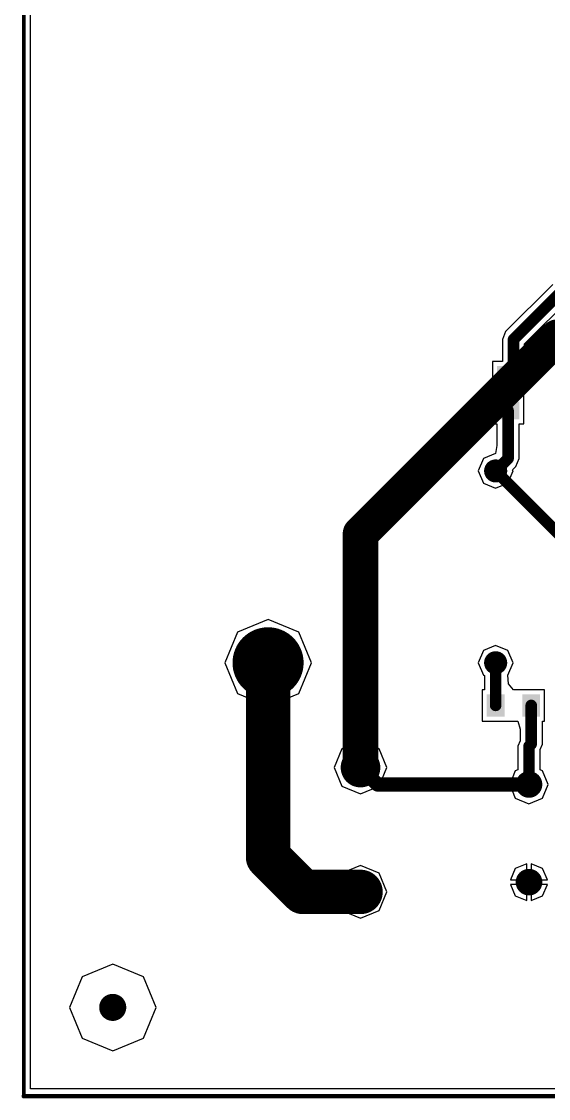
# Model space of a CAD drawing. Header units: millimetres. Extents: x -963 to 6509, y -1367 to 453.
# Drawn here: x -134.3 to -104.7, y 137.3 to 197.9 of the extents above; entities that cross this region are included whole.
import ezdxf

# ---------------------------------------------------------------- set-up
doc = ezdxf.new("R2010")
doc.units = ezdxf.units.MM
doc.header["$LTSCALE"] = 0.5
doc.layers.get('0').update_dxf_attribs({"lineweight": 60})
for name, color, linetype in [('BottomLayer', 5, 'Continuous'), ('MultiLayer', 9, 'Continuous'), ('TopLayer', 1, 'Continuous'), ('TopPaste', 8, 'Continuous')]:
    doc.layers.add(name, color=color, linetype=linetype)

# ---------------------------------------------------------------- blocks, each defined once
blk = doc.blocks.new('B_______2')
at = {"layer": 'BottomLayer', "const_width": 1.99999854}
blk.add_lwpolyline([(-37.45003178, -2.54e-06, 1), (-35.4500307, -2.54e-06, 1)], format="xyb", close=True, dxfattribs=at)
at = {"layer": 'MultiLayer', "const_width": 1.99999854}
blk.add_lwpolyline([(-37.45003178, -2.54e-06, 1), (-35.4500307, -2.54e-06, 1)], format="xyb", close=True, dxfattribs=at)
at = {"layer": 'TopLayer', "const_width": 1.99999854}
blk.add_lwpolyline([(-37.45003178, -2.54e-06, 1), (-35.4500307, -2.54e-06, 1)], format="xyb", close=True, dxfattribs=at)
blk = doc.blocks.new('C_P______100___63B______________6')
at = {"layer": 'BottomLayer', "const_width": 0.7499985}
for points in [[(-3.12499756, 0.0750062, 1), (-2.37499652, 0.0750062, 1)], [(2.37501684, 0.0750062, 1), (3.12501788, 0.0750062, 1)]]:
    blk.add_lwpolyline(points, format="xyb", close=True, dxfattribs=at)
at = {"layer": 'MultiLayer', "const_width": 0.7499985}
for points in [[(-3.12499756, 0.0750062, 1), (-2.37499652, 0.0750062, 1)], [(2.37501684, 0.0750062, 1), (3.12501788, 0.0750062, 1)]]:
    blk.add_lwpolyline(points, format="xyb", close=True, dxfattribs=at)
at = {"layer": 'TopLayer', "const_width": 0.7499985}
for points in [[(-3.12499756, 0.0750062, 1), (-2.37499652, 0.0750062, 1)], [(2.37501684, 0.0750062, 1), (3.12501788, 0.0750062, 1)]]:
    blk.add_lwpolyline(points, format="xyb", close=True, dxfattribs=at)
blk = doc.blocks.new('R0805_27')
at = {"layer": 'TopLayer'}
for points in [[(-1.50001986, -0.6250254199999999), (-0.5000218599999999, -0.6250254199999999), (-1.50001986, 0.6249746199999999), (-0.5000218599999999, 0.6249746199999999)], [(0.5000269399999999, -0.6250254199999999), (1.50002494, -0.6250254199999999), (0.5000269399999999, 0.6249746199999999), (1.50002494, 0.6249746199999999)]]:
    blk.add_solid(points, dxfattribs=at)
at = {"layer": 'TopPaste'}
for points in [[(-1.50001986, -0.6250254199999999), (-0.5000218599999999, -0.6250254199999999), (-1.50001986, 0.6249746199999999), (-0.5000218599999999, 0.6249746199999999)], [(0.5000269399999999, -0.6250254199999999), (1.50002494, -0.6250254199999999), (0.5000269399999999, 0.6249746199999999), (1.50002494, 0.6249746199999999)]]:
    blk.add_solid(points, dxfattribs=at)
blk = doc.blocks.new('R0805_32')
at = {"layer": 'TopLayer'}
for points in [[(-1.50000462, -0.62500256), (-0.50000662, -0.62500256), (-1.50000462, 0.62499748), (-0.50000662, 0.62499748)], [(0.49999138, -0.62500256), (1.49998938, -0.62500256), (0.49999138, 0.62499748), (1.49998938, 0.62499748)]]:
    blk.add_solid(points, dxfattribs=at)
at = {"layer": 'TopPaste'}
for points in [[(-1.50000462, -0.62500256), (-0.50000662, -0.62500256), (-1.50000462, 0.62499748), (-0.50000662, 0.62499748)], [(0.49999138, -0.62500256), (1.49998938, -0.62500256), (0.49999138, 0.62499748), (1.49998938, 0.62499748)]]:
    blk.add_solid(points, dxfattribs=at)
blk = doc.blocks.new('VD_BZX_49')
at = {"layer": 'BottomLayer', "const_width": 0.6499986999999999}
for points in [[(-5.725030459999999, -2.794e-05, 1), (-5.075029219999999, -2.794e-05, 1)], [(5.07499874, -2.794e-05, 1), (5.72499998, -2.794e-05, 1)]]:
    blk.add_lwpolyline(points, format="xyb", close=True, dxfattribs=at)
at = {"layer": 'MultiLayer', "const_width": 0.6499986999999999}
for points in [[(-5.725030459999999, -2.794e-05, 1), (-5.075029219999999, -2.794e-05, 1)], [(5.07499874, -2.794e-05, 1), (5.72499998, -2.794e-05, 1)]]:
    blk.add_lwpolyline(points, format="xyb", close=True, dxfattribs=at)
at = {"layer": 'TopLayer', "const_width": 0.6499986999999999}
for points in [[(-5.725030459999999, -2.794e-05, 1), (-5.075029219999999, -2.794e-05, 1)], [(5.07499874, -2.794e-05, 1), (5.72499998, -2.794e-05, 1)]]:
    blk.add_lwpolyline(points, format="xyb", close=True, dxfattribs=at)
blk = doc.blocks.new('B______70')
at = {"layer": 'BottomLayer', "const_width": 1.11499904}
for points in [[(-4.05752808, -7.99999416, 1), (-2.94252904, -7.99999416, 1)], [(2.94245792, -7.99999416, 1), (4.05745696, -7.99999416, 1)]]:
    blk.add_lwpolyline(points, format="xyb", close=True, dxfattribs=at)
at = {"layer": 'MultiLayer', "const_width": 1.11499904}
for points in [[(-4.05752808, -7.99999416, 1), (-2.94252904, -7.99999416, 1)], [(2.94245792, -7.99999416, 1), (4.05745696, -7.99999416, 1)]]:
    blk.add_lwpolyline(points, format="xyb", close=True, dxfattribs=at)
at = {"layer": 'TopLayer', "const_width": 1.11499904}
for points in [[(-4.05752808, -7.99999416, 1), (-2.94252904, -7.99999416, 1)], [(2.94245792, -7.99999416, 1), (4.05745696, -7.99999416, 1)]]:
    blk.add_lwpolyline(points, format="xyb", close=True, dxfattribs=at)

msp = doc.modelspace()

# ---------------------------------------------------------------- linework, layer by layer
at = {"layer": 'BottomLayer'}
for points, const_width in [([(-115.2633914006817, 169.0593372362384), (-104.1947826006817, 180.1279460362384)], 2.00000108), ([(-104.1947826006817, 180.1279460362384), (-98.86078260068172, 180.1279460362384)], 2.00000108), ([(-107.6633558006817, 172.5935440362384), (-101.9633418006817, 166.8935300362384)], 0.6500012399999999), ([(-115.2633914006817, 155.8935012362384), (-115.2633914006817, 169.0593372362384)], 2.00000108), ([(-120.4633810006817, 150.8559700362384), (-120.4633810006817, 161.7935148362384)], 2.50000008), ([(-115.2633914006817, 155.8935012362384), (-114.8634353806817, 155.4935452162384)], 0.6500012399999999), ([(-114.8633820406817, 155.4935452162384), (-114.3133780606817, 154.9435412362384)], 0.80000094), ([(-114.8634353806817, 155.4935452162384), (-114.8633820406817, 155.4935452162384)], 0.6500012399999999), ([(-114.3133780606817, 154.9435412362384), (-105.7883786006817, 154.9435412362384)], 0.80000094), ([(-120.4633810006817, 150.8559700362384), (-118.5009262006817, 148.8935152362384)], 2.50000008), ([(-118.5009262006817, 148.8935152362384), (-115.2633914006817, 148.8935152362384)], 2.50000008)]:
    msp.add_lwpolyline(points, dxfattribs=dict(at, const_width=const_width))
for points, const_width in [([(-104.6947816006817, 180.1279460362384, 1), (-103.6947836006817, 180.1279460362384, 1)], 1.00000054), ([(-104.6947816006817, 180.1279460362384, 1), (-103.6947836006817, 180.1279460362384, 1)], 1.00000054), ([(-107.8258548406817, 172.5935440362384, 1), (-107.5008567606817, 172.5935440362384, 1)], 0.32500062), ([(-115.7633904006817, 169.0593372362384, 1), (-114.7633924006817, 169.0593372362384, 1)], 1.00000054), ([(-115.7633904006817, 169.0593372362384, 1), (-114.7633924006817, 169.0593372362384, 1)], 1.00000054), ([(-121.0883810206817, 161.7935148362384, 1), (-119.8383809806817, 161.7935148362384, 1)], 1.25000004), ([(-115.7633904006817, 155.8935012362384, 1), (-114.7633924006817, 155.8935012362384, 1)], 1.00000054), ([(-115.4258904406817, 155.8935012362384, 1), (-115.1008923606817, 155.8935012362384, 1)], 0.32500062), ([(-115.0633816406817, 155.4935452162384, 1), (-114.6633824406817, 155.4935452162384, 1)], 0.3999992), ([(-115.0259344206817, 155.4935452162384, 1), (-114.7009363406817, 155.4935452162384, 1)], 0.32500062), ([(-115.0259344206817, 155.4935452162384, 1), (-114.7009363406817, 155.4935452162384, 1)], 0.32500062), ([(-115.0258810806817, 155.4935452162384, 1), (-114.7008830006817, 155.4935452162384, 1)], 0.32500062), ([(-114.5133776606817, 154.9435412362384, 1), (-114.1133784606817, 154.9435412362384, 1)], 0.3999992), ([(-114.5133776606817, 154.9435412362384, 1), (-114.1133784606817, 154.9435412362384, 1)], 0.3999992), ([(-105.9883782006817, 154.9435412362384, 1), (-105.5883790006817, 154.9435412362384, 1)], 0.3999992), ([(-121.0883810206817, 150.8559700362384, 1), (-119.8383809806817, 150.8559700362384, 1)], 1.25000004), ([(-121.0883810206817, 150.8559700362384, 1), (-119.8383809806817, 150.8559700362384, 1)], 1.25000004), ([(-119.1259262206817, 148.8935152362384, 1), (-117.8759261806817, 148.8935152362384, 1)], 1.25000004), ([(-119.1259262206817, 148.8935152362384, 1), (-117.8759261806817, 148.8935152362384, 1)], 1.25000004), ([(-115.8883914206817, 148.8935152362384, 1), (-114.6383913806817, 148.8935152362384, 1)], 1.25000004), ([(-129.5819835406817, 142.3935485562384, 1), (-128.8199835406817, 142.3935485562384, 1)], 0.762)]:
    msp.add_lwpolyline(points, format="xyb", close=True, dxfattribs=dict(at, const_width=const_width))
at = {"layer": 'MultiLayer'}
for points, const_width in [([(-134.2009583006817, 137.3935483962384), (-134.2009583006817, 267.3935474762384)], 0.1999996), ([(-134.2009583006817, 137.3935483962384), (-54.2009836806817, 137.3935483962384)], 0.254)]:
    msp.add_lwpolyline(points, dxfattribs=dict(at, const_width=const_width))
for points, const_width in [([(-129.5819835406817, 142.3935485562384, 1), (-128.8199835406817, 142.3935485562384, 1)], 0.762), ([(-134.2644583006817, 137.3935483962384, 1), (-134.1374583006817, 137.3935483962384, 1)], 0.127), ([(-134.2509582006817, 137.3935483962384, 1), (-134.1509584006817, 137.3935483962384, 1)], 0.0999998)]:
    msp.add_lwpolyline(points, format="xyb", close=True, dxfattribs=dict(at, const_width=const_width))
at = {"layer": 'TopLayer'}
for p, q in [((-133.8177916806817, 137.8059402562384), (-133.8177916806817, 266.9811556162384)), ((-104.4500907006817, 183.0957353762384), (-107.1017313206817, 180.4440947562384)), ((-106.0318757006817, 179.7413554962384), (-103.3802350806817, 182.3929961162384)), ((-107.1017313206817, 180.4440947562384), (-107.2852895006817, 180.0009460362384)), ((-107.2852895006817, 180.0009460362384), (-107.2852895006817, 178.7475322362384)), ((-106.0318757006817, 177.9935332362384), (-106.0318757006817, 179.7413554962384)), ((-107.2852895006817, 178.7475322362384), (-107.8423826206817, 178.7475322362384)), ((-107.8423826206817, 178.7475322362384), (-107.8423826206817, 177.2475377762384)), ((-106.0843825806817, 177.8667694562384), (-106.0318757006817, 177.9935332362384)), ((-106.0843825806817, 177.2475377762384), (-106.0843825806817, 177.8667694562384)), ((-107.8423826206817, 177.2475377762384), (-107.8423851606817, 177.2395342362384)), ((-107.8423851606817, 177.2395342362384), (-107.8423851606817, 176.7475362362384)), ((-106.0843800406817, 177.2395342362384), (-106.0843825806817, 177.2475377762384)), ((-106.0843800406817, 176.7475362362384), (-106.0843800406817, 177.2395342362384)), ((-107.8423851606817, 176.7475362362384), (-107.8423826206817, 176.7395326962384)), ((-107.8423826206817, 176.7395326962384), (-107.8423826206817, 175.2395382362384)), ((-106.0843825806817, 176.7395326962384), (-106.0843800406817, 176.7475362362384)), ((-106.0843825806817, 175.2395382362384), (-106.0843825806817, 176.7395326962384)), ((-107.8423826206817, 175.2395382362384), (-107.5900895006817, 175.2395382362384)), ((-107.5900895006817, 175.2395382362384), (-107.5900895006817, 174.0339653362384)), ((-106.3366757006817, 173.2935172362384), (-106.3366757006817, 175.2395382362384)), ((-106.3366757006817, 175.2395382362384), (-106.0843825806817, 175.2395382362384)), ((-107.5900895006817, 174.0339653362384), (-107.6633583406817, 173.5720256962384)), ((-107.6633583406817, 173.5720256962384), (-108.3552467206817, 173.2854349562384)), ((-108.3552467206817, 173.2854349562384), (-108.6418374606817, 172.5935440362384)), ((-106.7118743406817, 172.6587280562384), (-106.5202338806817, 172.8503685162384)), ((-106.5202338806817, 172.8503685162384), (-106.3366757006817, 173.2935172362384)), ((-108.6418374606817, 172.5935440362384), (-108.3552467206817, 171.9016531162384)), ((-106.9714648806817, 171.9016531162384), (-106.6848741406817, 172.5935440362384)), ((-106.6848741406817, 172.5935440362384), (-106.7118743406817, 172.6587280562384)), ((-108.3552467206817, 171.9016531162384), (-107.6633558006817, 171.6150623762384)), ((-107.6633558006817, 171.6150623762384), (-106.9714648806817, 171.9016531162384)), ((-120.4633810006817, 164.2332254762384), (-122.1885159806817, 163.5186498162384)), ((-118.7382460206817, 163.5186498162384), (-120.4633810006817, 164.2332254762384)), ((-122.1885159806817, 163.5186498162384), (-122.9030916406817, 161.7935148362384)), ((-118.0236703606817, 161.7935148362384), (-118.7382460206817, 163.5186498162384)), ((-108.3552467206817, 162.4854057562384), (-108.6418374606817, 161.7935148362384)), ((-107.6633558006817, 162.7719964962384), (-108.3552467206817, 162.4854057562384)), ((-106.9714648806817, 162.4854057562384), (-107.6633558006817, 162.7719964962384)), ((-106.6848741406817, 161.7935148362384), (-106.9714648806817, 162.4854057562384)), ((-122.9030916406817, 161.7935148362384), (-122.1885159806817, 160.0683798562384)), ((-118.7382460206817, 160.0683798562384), (-118.0236703606817, 161.7935148362384)), ((-108.6418374606817, 161.7935148362384), (-108.3552467206817, 161.1016239162384)), ((-106.9714648806817, 161.1016264562384), (-106.6848741406817, 161.7935148362384)), ((-108.3552467206817, 161.1016239162384), (-108.2900627006817, 161.0746237162384)), ((-108.2900627006817, 161.0746237162384), (-108.2900627006817, 160.5700679562384)), ((-106.9464052406817, 160.6126840762384), (-106.9714648806817, 161.1016264562384)), ((-122.1885159806817, 160.0683798562384), (-120.4633810006817, 159.3538041962384)), ((-120.4633810006817, 159.3538041962384), (-118.7382460206817, 160.0683798562384)), ((-108.2901135006817, 160.2725196562384), (-108.4174056006817, 160.2725196562384)), ((-108.4174056006817, 160.2725196562384), (-108.4174056006817, 158.5145196162384)), ((-108.2900627006817, 160.5700679562384), (-108.2901135006817, 160.5699460362384)), ((-108.2901135006817, 160.5699460362384), (-108.2901135006817, 160.2725196562384)), ((-106.6598678406817, 160.2725221962384), (-106.9464052406817, 160.6126840762384)), ((-106.4173588006817, 160.2725221962384), (-106.6598678406817, 160.2725221962384)), ((-106.4094060606817, 160.2725196562384), (-106.4173588006817, 160.2725221962384)), ((-104.9093608006817, 160.2725196562384), (-106.4094060606817, 160.2725196562384)), ((-104.9093608006817, 158.5145196162384), (-104.9093608006817, 160.2725196562384)), ((-108.4174056006817, 158.5145196162384), (-106.9173603406817, 158.5145196162384)), ((-106.9173603406817, 158.5145196162384), (-106.9094076006817, 158.5145170762384)), ((-106.9094076006817, 158.5145170762384), (-106.4173613406817, 158.5145170762384)), ((-106.4173613406817, 158.5145170762384), (-106.2900667006817, 158.0639312362384)), ((-105.0366529006817, 157.2151648362384), (-105.0366529006817, 158.5145196162384)), ((-105.0366529006817, 158.5145196162384), (-104.9093608006817, 158.5145196162384)), ((-106.2900667006817, 158.0639312362384), (-106.2900667006817, 157.3919691562384)), ((-115.2633914006817, 157.3752940562384), (-116.3111769606817, 156.9412867962384)), ((-114.2156058406817, 156.9412867962384), (-115.2633914006817, 157.3752940562384)), ((-106.2900667006817, 157.3919691562384), (-106.4150855006817, 157.0901460362384)), ((-106.4150855006817, 157.0901460362384), (-106.4150855006817, 155.7706719162384)), ((-105.1616717006817, 156.9133417162384), (-105.0366529006817, 157.2151648362384)), ((-116.3111769606817, 156.9412867962384), (-116.7451842206817, 155.8935012362384)), ((-113.7815985806817, 155.8935012362384), (-114.2156058406817, 156.9412867962384)), ((-105.1616717006817, 155.7706719162384), (-105.1616717006817, 156.9133417162384)), ((-116.7451842206817, 155.8935012362384), (-116.3111769606817, 154.8457156762384)), ((-114.2156058406817, 154.8457156762384), (-113.7815985806817, 155.8935012362384)), ((-106.5568073406817, 155.7119699762384), (-106.8750998206817, 154.9435412362384)), ((-106.4150855006817, 155.7706719162384), (-106.5568073406817, 155.7119699762384)), ((-105.0199498606817, 155.7119699762384), (-105.1616717006817, 155.7706719162384)), ((-104.7016573806817, 154.9435412362384), (-105.0199498606817, 155.7119699762384)), ((-116.3111769606817, 154.8457156762384), (-115.2633914006817, 154.4117084162384)), ((-115.2633914006817, 154.4117084162384), (-114.2156058406817, 154.8457156762384)), ((-106.8750998206817, 154.9435412362384), (-106.5568073406817, 154.1751124962384)), ((-105.0199498606817, 154.1751124962384), (-104.7016573806817, 154.9435412362384)), ((-106.5568073406817, 154.1751124962384), (-105.7883786006817, 153.8568200162384)), ((-105.7883786006817, 153.8568200162384), (-105.0199498606817, 154.1751124962384)), ((-115.2633914006817, 150.3753080562384), (-116.3111769606817, 149.9413007962384)), ((-114.2156058406817, 149.9413007962384), (-115.2633914006817, 150.3753080562384)), ((-105.9153709806817, 150.4776471962384), (-106.5568073406817, 150.2119555762384)), ((-105.9153709806817, 149.5705242962384), (-105.9153709806817, 150.4776471962384)), ((-105.0199498606817, 150.2119555762384), (-105.6613709806817, 150.4776395762384)), ((-105.6613709806817, 150.4776395762384), (-105.6613709806817, 149.5705242962384)), ((-116.3111769606817, 149.9413007962384), (-116.7451842206817, 148.8935152362384)), ((-113.7815985806817, 148.8935152362384), (-114.2156058406817, 149.9413007962384)), ((-106.5568073406817, 150.2119555762384), (-106.8224964206817, 149.5705242962384)), ((-104.7542607806817, 149.5705242962384), (-105.0199498606817, 150.2119555762384)), ((-106.8224964206817, 149.5705242962384), (-105.9153709806817, 149.5705242962384)), ((-105.9153709806817, 149.3165242962384), (-106.8224938806817, 149.3165242962384)), ((-106.8224938806817, 149.3165242962384), (-106.5568073406817, 148.6750980962384)), ((-105.9153709806817, 148.4094064762384), (-105.9153709806817, 149.3165242962384)), ((-105.6613709806817, 149.5705242962384), (-104.7542607806817, 149.5705242962384)), ((-104.7542633206817, 149.3165242962384), (-105.6613709806817, 149.3165242962384)), ((-105.6613709806817, 149.3165242962384), (-105.6613709806817, 148.4094140962384)), ((-105.0199498606817, 148.6750980962384), (-104.7542633206817, 149.3165242962384)), ((-116.7451842206817, 148.8935152362384), (-116.3111769606817, 147.8457296762384)), ((-114.2156058406817, 147.8457296762384), (-113.7815985806817, 148.8935152362384)), ((-106.5568073406817, 148.6750980962384), (-105.9153709806817, 148.4094064762384)), ((-105.6613709806817, 148.4094140962384), (-105.0199498606817, 148.6750980962384)), ((-116.3111769606817, 147.8457296762384), (-115.2633914006817, 147.4117224162384)), ((-115.2633914006817, 147.4117224162384), (-114.2156058406817, 147.8457296762384)), ((-129.2009835406817, 144.8332591962384), (-130.9261185206817, 144.1186835362384)), ((-127.4758485606817, 144.1186835362384), (-129.2009835406817, 144.8332591962384)), ((-130.9261185206817, 144.1186835362384), (-131.6406941806817, 142.3935485562384)), ((-126.7612729006817, 142.3935485562384), (-127.4758485606817, 144.1186835362384)), ((-131.6406941806817, 142.3935485562384), (-130.9261185206817, 140.6684135762384)), ((-127.4758485606817, 140.6684135762384), (-126.7612729006817, 142.3935485562384)), ((-130.9261185206817, 140.6684135762384), (-129.2009835406817, 139.9538379162384)), ((-129.2009835406817, 139.9538379162384), (-127.4758485606817, 140.6684135762384)), ((-54.61337554068172, 137.8059402562384), (-133.8177916806817, 137.8059402562384))]:
    msp.add_line(p, q, dxfattribs=at)
at = {"layer": 'TopLayer', "const_width": 0.6500012399999999}
for points in [[(-106.6585826006817, 180.0009460362384), (-103.8233838006817, 182.8361448362384)], [(-106.6585826006817, 177.9935332362384), (-106.6585826006817, 180.0009460362384)], [(-106.9633826006817, 177.9935332362384), (-106.6585826006817, 177.9935332362384)], [(-106.9633826006817, 173.2935172362384), (-106.9633826006817, 175.9935372362384)], [(-107.6633558006817, 172.5935440362384), (-106.9633826006817, 173.2935172362384)], [(-107.6633558006817, 160.5699968362384), (-107.6633558006817, 161.7935148362384)], [(-107.6634066006817, 160.5699460362384), (-107.6633558006817, 160.5699968362384)], [(-107.6634066006817, 159.3935196362384), (-107.6634066006817, 160.5699460362384)], [(-105.6633598006817, 157.2151648362384), (-105.6633598006817, 159.3935196362384)], [(-105.7883786006817, 157.0901460362384), (-105.6633598006817, 157.2151648362384)], [(-105.7883786006817, 154.9435412362384), (-105.7883786006817, 157.0901460362384)]]:
    msp.add_lwpolyline(points, dxfattribs=at)
at = {"layer": 'TopLayer'}
for points, const_width in [([(-106.8210816406817, 180.0009460362384, 1), (-106.4960835606817, 180.0009460362384, 1)], 0.32500062), ([(-106.8210816406817, 180.0009460362384, 1), (-106.4960835606817, 180.0009460362384, 1)], 0.32500062), ([(-107.1258816406817, 177.9935332362384, 1), (-106.8008835606817, 177.9935332362384, 1)], 0.32500062), ([(-106.8210816406817, 177.9935332362384, 1), (-106.4960835606817, 177.9935332362384, 1)], 0.32500062), ([(-106.8210816406817, 177.9935332362384, 1), (-106.4960835606817, 177.9935332362384, 1)], 0.32500062), ([(-107.1258816406817, 175.9935372362384, 1), (-106.8008835606817, 175.9935372362384, 1)], 0.32500062), ([(-107.1258816406817, 173.2935172362384, 1), (-106.8008835606817, 173.2935172362384, 1)], 0.32500062), ([(-107.1258816406817, 173.2935172362384, 1), (-106.8008835606817, 173.2935172362384, 1)], 0.32500062), ([(-107.8258548406817, 172.5935440362384, 1), (-107.5008567606817, 172.5935440362384, 1)], 0.32500062), ([(-107.8258548406817, 161.7935148362384, 1), (-107.5008567606817, 161.7935148362384, 1)], 0.32500062), ([(-107.8259056406817, 160.5699460362384, 1), (-107.5009075606817, 160.5699460362384, 1)], 0.32500062), ([(-107.8259056406817, 160.5699460362384, 1), (-107.5009075606817, 160.5699460362384, 1)], 0.32500062), ([(-107.8258548406817, 160.5699968362384, 1), (-107.5008567606817, 160.5699968362384, 1)], 0.32500062), ([(-107.8258548406817, 160.5699968362384, 1), (-107.5008567606817, 160.5699968362384, 1)], 0.32500062), ([(-107.8259056406817, 159.3935196362384, 1), (-107.5009075606817, 159.3935196362384, 1)], 0.32500062), ([(-105.8258588406817, 159.3935196362384, 1), (-105.5008607606817, 159.3935196362384, 1)], 0.32500062), ([(-105.9508776406817, 157.0901460362384, 1), (-105.6258795606817, 157.0901460362384, 1)], 0.32500062), ([(-105.9508776406817, 157.0901460362384, 1), (-105.6258795606817, 157.0901460362384, 1)], 0.32500062), ([(-105.8258588406817, 157.2151648362384, 1), (-105.5008607606817, 157.2151648362384, 1)], 0.32500062), ([(-105.8258588406817, 157.2151648362384, 1), (-105.5008607606817, 157.2151648362384, 1)], 0.32500062), ([(-105.9508776406817, 154.9435412362384, 1), (-105.6258795606817, 154.9435412362384, 1)], 0.32500062), ([(-129.5819835406817, 142.3935485562384, 1), (-128.8199835406817, 142.3935485562384, 1)], 0.762)]:
    msp.add_lwpolyline(points, format="xyb", close=True, dxfattribs=dict(at, const_width=const_width))

# ---------------------------------------------------------------- block references
for name, p, rotation in [('B_______2', (-120.4633835406817, 198.2435460762384), 90), ('R0805_32', (-106.9633851406817, 176.9935428562384), 90), ('VD_BZX_49', (-107.6633837406817, 167.1935446762384), 90), ('B______70', (-123.2633855606817, 152.3935437962384), 90), ('C_P______100___63B______________6', (-105.8633848006817, 152.1935441962384), 270)]:
    msp.add_blockref(name, p, dxfattribs=dict(rotation=rotation))
msp.add_blockref('R0805_27', (-106.6633857406817, 159.3935450362384))

doc.saveas('drawing.dxf')
